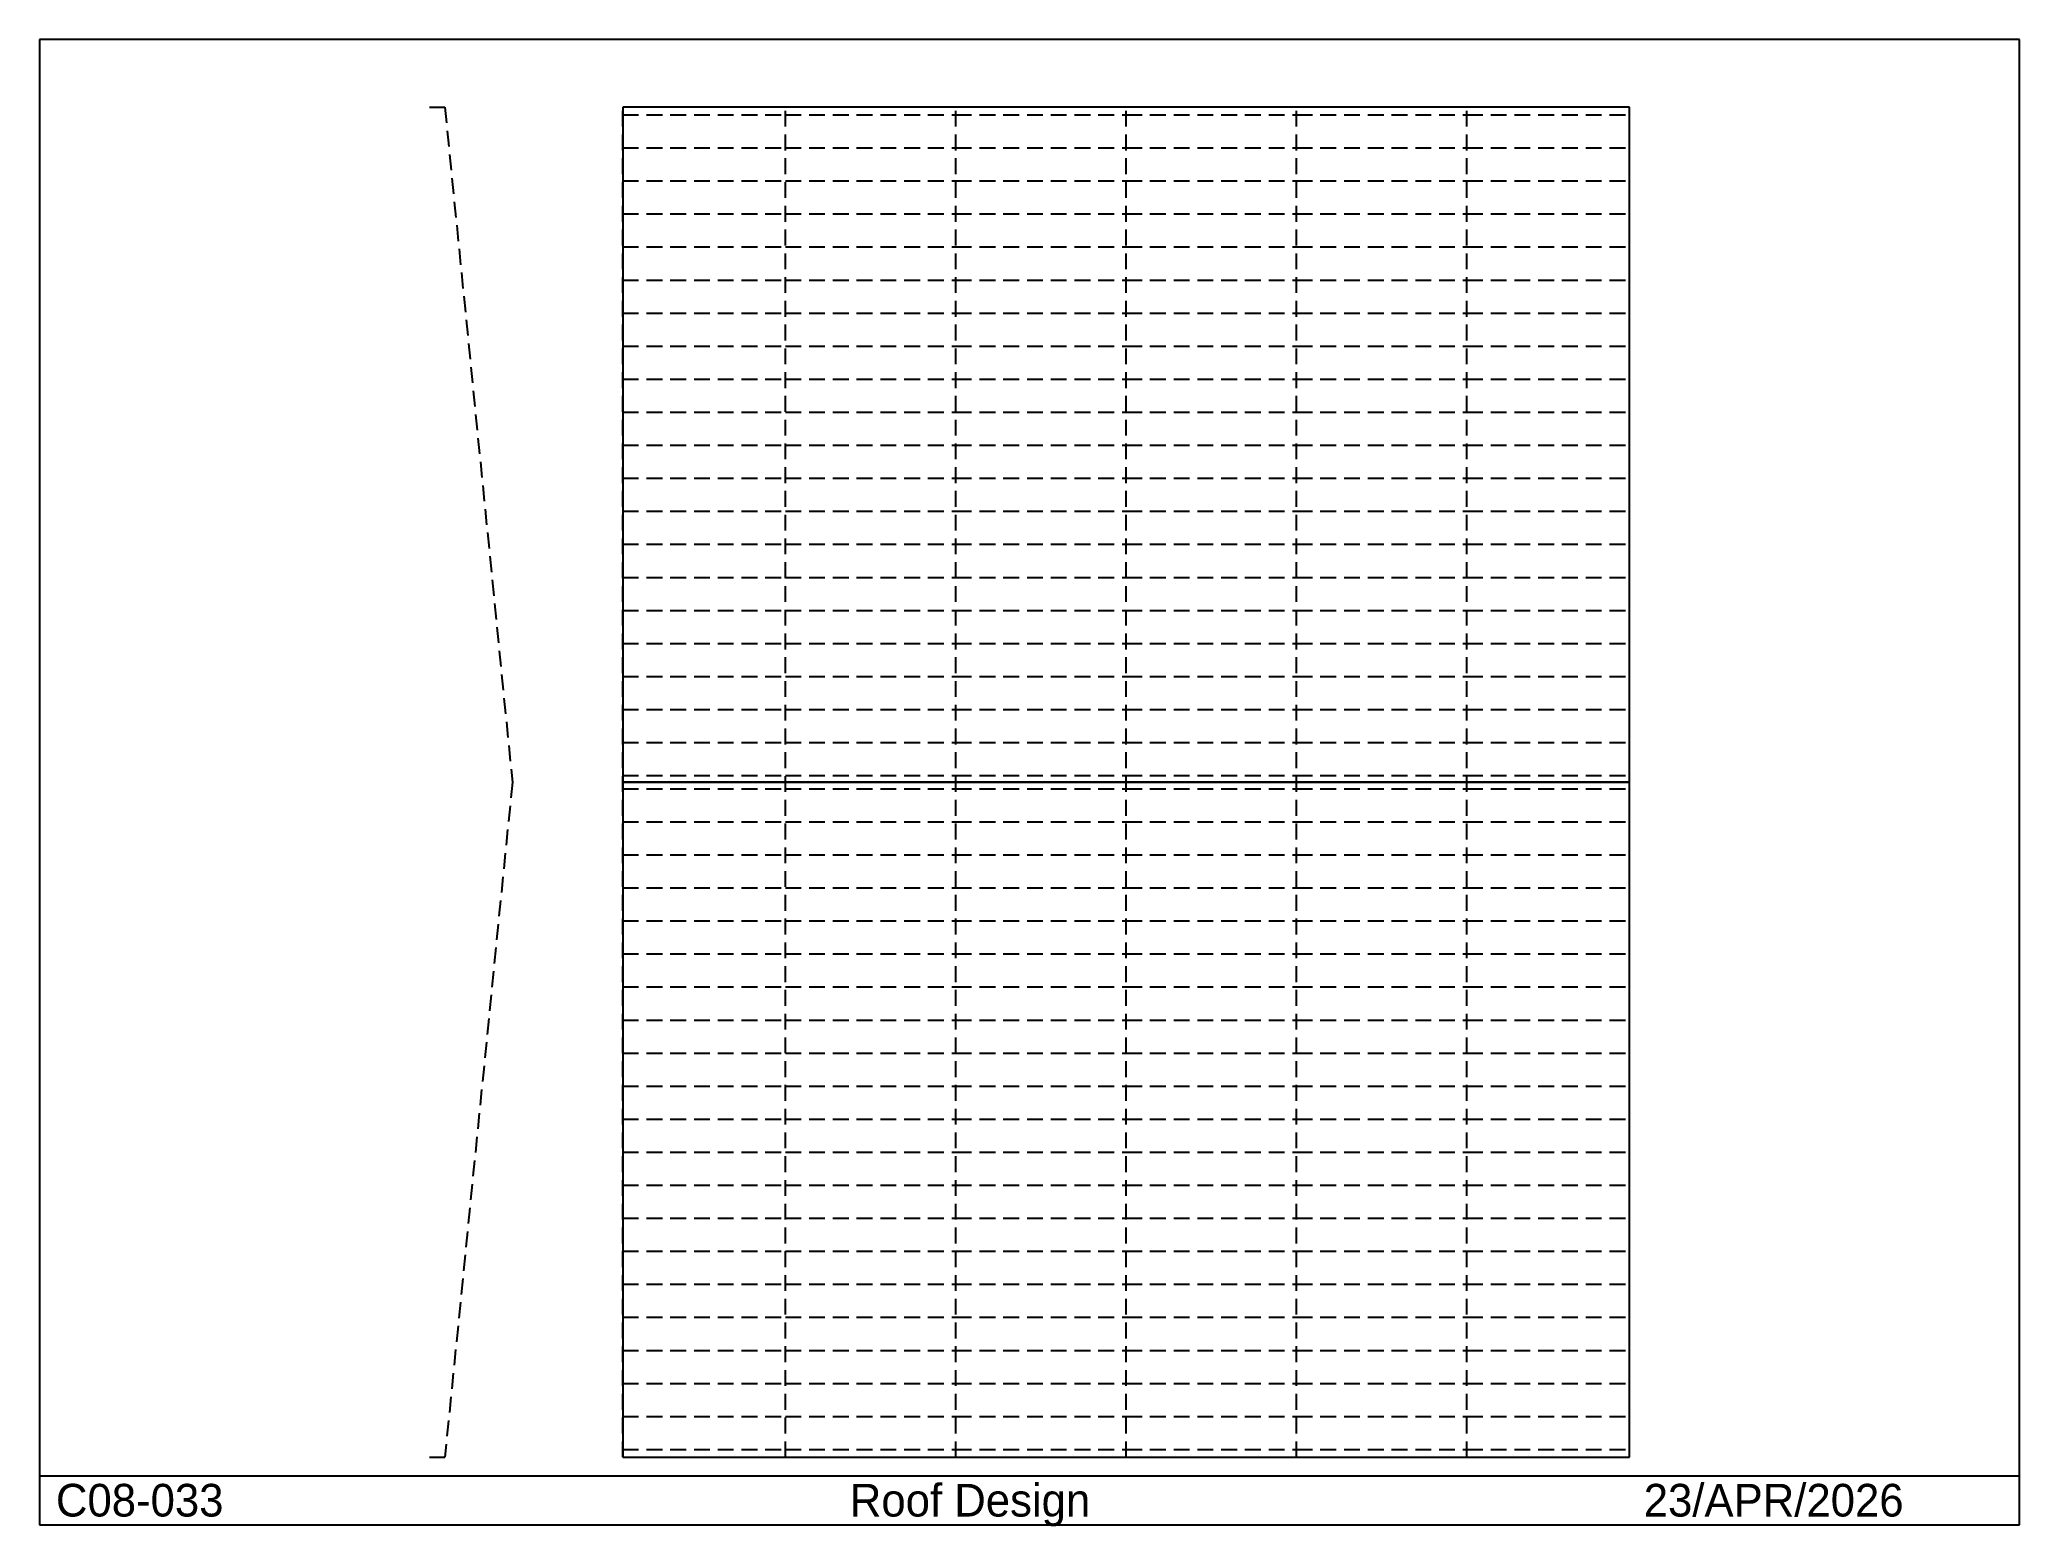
# Model space of a CAD drawing. Extents: x -2196 to 5260, y -261 to 5338.
import ezdxf

# ---------------------------------------------------------------- set-up
doc = ezdxf.new("R2010")
doc.units = 0
doc.linetypes.add('CONTIN', pattern=[0])
doc.linetypes.add('DASHED', pattern=[89.46, 59.64, -29.82])
doc.layers.get('0').update_dxf_attribs({"linetype": 'CONTIN'})
for name, color, linetype in [('20', 1, 'CONTIN'), ('22', 7, 'DASHED'), ('23', 7, 'DASHED')]:
    doc.layers.add(name, color=color, linetype=linetype)

msp = doc.modelspace()

# ---------------------------------------------------------------- linework, layer by layer
for p, q in [((5259.542, 5337.5), (-2196.014, 5337.5)), ((-2196.014, 5337.5), (-2196.014, -254.167)), ((5259.542, -254.167), (5259.542, 5337.5)), ((-2196.014, -69.642), (5259.542, -69.642)), ((-2196.014, -254.167), (5259.542, -254.167))]:
    msp.add_line(p, q)
at = {"layer": '20'}
for p, q in [((0, 5083.333), (0, 2541.667)), ((3791.667, 5083.333), (0, 5083.333)), ((3791.667, 2541.667), (3791.667, 5083.333)), ((0, 2541.667), (3791.667, 2541.667)), ((0, 2541.667), (0, 0)), ((3791.667, 2541.667), (0, 2541.667)), ((3791.667, 0), (3791.667, 2541.667)), ((0, 0), (3791.667, 0))]:
    msp.add_line(p, q, dxfattribs=at)
at = {"layer": '22'}
for p, q in [((-728.14, 5083.333), (-669.807, 5083.333)), ((-669.807, 5083.333), (-415.64, 2541.667)), ((0, 5054.136), (612.5, 5054.136)), ((612.5, 5054.136), (1254.167, 5054.136)), ((1254.167, 5054.136), (1895.833, 5054.136)), ((1895.833, 5054.136), (2537.5, 5054.136)), ((2537.5, 5054.136), (3179.167, 5054.136)), ((3179.167, 5054.136), (3791.667, 5054.136)), ((0, 4929.756), (612.5, 4929.756)), ((612.5, 4929.756), (1254.167, 4929.756)), ((1254.167, 4929.756), (1895.833, 4929.756)), ((1895.833, 4929.756), (2537.5, 4929.756)), ((2537.5, 4929.756), (3179.167, 4929.756)), ((3179.167, 4929.756), (3791.667, 4929.756)), ((0, 4805.377), (612.5, 4805.377)), ((612.5, 4805.377), (1254.167, 4805.377)), ((1254.167, 4805.377), (1895.833, 4805.377)), ((1895.833, 4805.377), (2537.5, 4805.377)), ((2537.5, 4805.377), (3179.167, 4805.377)), ((3179.167, 4805.377), (3791.667, 4805.377)), ((0, 4680.997), (612.5, 4680.997)), ((612.5, 4680.997), (1254.167, 4680.997)), ((1254.167, 4680.997), (1895.833, 4680.997)), ((1895.833, 4680.997), (2537.5, 4680.997)), ((2537.5, 4680.997), (3179.167, 4680.997)), ((3179.167, 4680.997), (3791.667, 4680.997)), ((0, 4556.617), (612.5, 4556.617)), ((612.5, 4556.617), (1254.167, 4556.617)), ((1254.167, 4556.617), (1895.833, 4556.617)), ((1895.833, 4556.617), (2537.5, 4556.617)), ((2537.5, 4556.617), (3179.167, 4556.617)), ((3179.167, 4556.617), (3791.667, 4556.617)), ((0, 4432.237), (612.5, 4432.237)), ((612.5, 4432.237), (1254.167, 4432.237)), ((1254.167, 4432.237), (1895.833, 4432.237)), ((1895.833, 4432.237), (2537.5, 4432.237)), ((2537.5, 4432.237), (3179.167, 4432.237)), ((3179.167, 4432.237), (3791.667, 4432.237)), ((0, 4307.858), (612.5, 4307.858)), ((612.5, 4307.858), (1254.167, 4307.858)), ((1254.167, 4307.858), (1895.833, 4307.858)), ((1895.833, 4307.858), (2537.5, 4307.858)), ((2537.5, 4307.858), (3179.167, 4307.858)), ((3179.167, 4307.858), (3791.667, 4307.858)), ((0, 4183.479), (612.5, 4183.479)), ((612.5, 4183.479), (1254.167, 4183.479)), ((1254.167, 4183.479), (1895.833, 4183.479)), ((1895.833, 4183.479), (2537.5, 4183.479)), ((2537.5, 4183.479), (3179.167, 4183.479)), ((3179.167, 4183.479), (3791.667, 4183.479)), ((0, 4059.099), (612.5, 4059.099)), ((612.5, 4059.099), (1254.167, 4059.099)), ((1254.167, 4059.099), (1895.833, 4059.099)), ((1895.833, 4059.099), (2537.5, 4059.099)), ((2537.5, 4059.099), (3179.167, 4059.099)), ((3179.167, 4059.099), (3791.667, 4059.099)), ((0, 3934.719), (612.5, 3934.719)), ((612.5, 3934.719), (1254.167, 3934.719)), ((1254.167, 3934.719), (1895.833, 3934.719)), ((1895.833, 3934.719), (2537.5, 3934.719)), ((2537.5, 3934.719), (3179.167, 3934.719)), ((3179.167, 3934.719), (3791.667, 3934.719)), ((0, 3810.339), (612.5, 3810.339)), ((612.5, 3810.339), (1254.167, 3810.339)), ((1254.167, 3810.339), (1895.833, 3810.339)), ((1895.833, 3810.339), (2537.5, 3810.339)), ((2537.5, 3810.339), (3179.167, 3810.339)), ((3179.167, 3810.339), (3791.667, 3810.339)), ((0, 3685.959), (612.5, 3685.959)), ((612.5, 3685.959), (1254.167, 3685.959)), ((1254.167, 3685.959), (1895.833, 3685.959)), ((1895.833, 3685.959), (2537.5, 3685.959)), ((2537.5, 3685.959), (3179.167, 3685.959)), ((3179.167, 3685.959), (3791.667, 3685.959)), ((0, 3561.58), (612.5, 3561.58)), ((612.5, 3561.58), (1254.167, 3561.58)), ((1254.167, 3561.58), (1895.833, 3561.58)), ((1895.833, 3561.58), (2537.5, 3561.58)), ((2537.5, 3561.58), (3179.167, 3561.58)), ((3179.167, 3561.58), (3791.667, 3561.58)), ((0, 3437.2), (612.5, 3437.2)), ((612.5, 3437.2), (1254.167, 3437.2)), ((1254.167, 3437.2), (1895.833, 3437.2)), ((1895.833, 3437.2), (2537.5, 3437.2)), ((2537.5, 3437.2), (3179.167, 3437.2)), ((3179.167, 3437.2), (3791.667, 3437.2)), ((0, 3312.821), (612.5, 3312.821)), ((612.5, 3312.821), (1254.167, 3312.821)), ((1254.167, 3312.821), (1895.833, 3312.821)), ((1895.833, 3312.821), (2537.5, 3312.821)), ((2537.5, 3312.821), (3179.167, 3312.821)), ((3179.167, 3312.821), (3791.667, 3312.821)), ((0, 3188.441), (612.5, 3188.441)), ((612.5, 3188.441), (1254.167, 3188.441)), ((1254.167, 3188.441), (1895.833, 3188.441)), ((1895.833, 3188.441), (2537.5, 3188.441)), ((2537.5, 3188.441), (3179.167, 3188.441)), ((3179.167, 3188.441), (3791.667, 3188.441)), ((0, 3064.062), (612.5, 3064.062)), ((612.5, 3064.062), (1254.167, 3064.062)), ((1254.167, 3064.062), (1895.833, 3064.062)), ((1895.833, 3064.062), (2537.5, 3064.062)), ((2537.5, 3064.062), (3179.167, 3064.062)), ((3179.167, 3064.062), (3791.667, 3064.062)), ((0, 2939.682), (612.5, 2939.682)), ((612.5, 2939.682), (1254.167, 2939.682)), ((1254.167, 2939.682), (1895.833, 2939.682)), ((1895.833, 2939.682), (2537.5, 2939.682)), ((2537.5, 2939.682), (3179.167, 2939.682)), ((3179.167, 2939.682), (3791.667, 2939.682)), ((0, 2815.302), (612.5, 2815.302)), ((612.5, 2815.302), (1254.167, 2815.302)), ((1254.167, 2815.302), (1895.833, 2815.302)), ((1895.833, 2815.302), (2537.5, 2815.302)), ((2537.5, 2815.302), (3179.167, 2815.302)), ((3179.167, 2815.302), (3791.667, 2815.302)), ((0, 2690.923), (612.5, 2690.923)), ((612.5, 2690.923), (1254.167, 2690.923)), ((1254.167, 2690.923), (1895.833, 2690.923)), ((1895.833, 2690.923), (2537.5, 2690.923)), ((2537.5, 2690.923), (3179.167, 2690.923)), ((3179.167, 2690.923), (3791.667, 2690.923)), ((-415.64, 2541.667), (-669.807, 0)), ((0, 2566.543), (612.5, 2566.543)), ((0, 2541.667), (3791.667, 2541.667)), ((612.5, 2566.543), (1254.167, 2566.543)), ((1254.167, 2566.543), (1895.833, 2566.543)), ((1895.833, 2566.543), (2537.5, 2566.543)), ((2537.5, 2566.543), (3179.167, 2566.543)), ((3179.167, 2566.543), (3791.667, 2566.543)), ((0, 2516.791), (612.5, 2516.791)), ((612.5, 2516.791), (1254.167, 2516.791)), ((1254.167, 2516.791), (1895.833, 2516.791)), ((1895.833, 2516.791), (2537.5, 2516.791)), ((2537.5, 2516.791), (3179.167, 2516.791)), ((3179.167, 2516.791), (3791.667, 2516.791)), ((0, 2392.411), (612.5, 2392.411)), ((612.5, 2392.411), (1254.167, 2392.411)), ((1254.167, 2392.411), (1895.833, 2392.411)), ((1895.833, 2392.411), (2537.5, 2392.411)), ((2537.5, 2392.411), (3179.167, 2392.411)), ((3179.167, 2392.411), (3791.667, 2392.411)), ((0, 2268.031), (612.5, 2268.031)), ((612.5, 2268.031), (1254.167, 2268.031)), ((1254.167, 2268.031), (1895.833, 2268.031)), ((1895.833, 2268.031), (2537.5, 2268.031)), ((2537.5, 2268.031), (3179.167, 2268.031)), ((3179.167, 2268.031), (3791.667, 2268.031)), ((0, 2143.651), (612.5, 2143.651)), ((612.5, 2143.651), (1254.167, 2143.651)), ((1254.167, 2143.651), (1895.833, 2143.651)), ((1895.833, 2143.651), (2537.5, 2143.651)), ((2537.5, 2143.651), (3179.167, 2143.651)), ((3179.167, 2143.651), (3791.667, 2143.651)), ((0, 2019.272), (612.5, 2019.272)), ((612.5, 2019.272), (1254.167, 2019.272)), ((1254.167, 2019.272), (1895.833, 2019.272)), ((1895.833, 2019.272), (2537.5, 2019.272)), ((2537.5, 2019.272), (3179.167, 2019.272)), ((3179.167, 2019.272), (3791.667, 2019.272)), ((0, 1894.892), (612.5, 1894.892)), ((612.5, 1894.892), (1254.167, 1894.892)), ((1254.167, 1894.892), (1895.833, 1894.892)), ((1895.833, 1894.892), (2537.5, 1894.892)), ((2537.5, 1894.892), (3179.167, 1894.892)), ((3179.167, 1894.892), (3791.667, 1894.892)), ((0, 1770.512), (612.5, 1770.512)), ((612.5, 1770.512), (1254.167, 1770.512)), ((1254.167, 1770.512), (1895.833, 1770.512)), ((1895.833, 1770.512), (2537.5, 1770.512)), ((2537.5, 1770.512), (3179.167, 1770.512)), ((3179.167, 1770.512), (3791.667, 1770.512)), ((0, 1646.133), (612.5, 1646.133)), ((612.5, 1646.133), (1254.167, 1646.133)), ((1254.167, 1646.133), (1895.833, 1646.133)), ((1895.833, 1646.133), (2537.5, 1646.133)), ((2537.5, 1646.133), (3179.167, 1646.133)), ((3179.167, 1646.133), (3791.667, 1646.133)), ((0, 1521.753), (612.5, 1521.753)), ((612.5, 1521.753), (1254.167, 1521.753)), ((1254.167, 1521.753), (1895.833, 1521.753)), ((1895.833, 1521.753), (2537.5, 1521.753)), ((2537.5, 1521.753), (3179.167, 1521.753)), ((3179.167, 1521.753), (3791.667, 1521.753)), ((0, 1397.373), (612.5, 1397.373)), ((612.5, 1397.373), (1254.167, 1397.373)), ((1254.167, 1397.373), (1895.833, 1397.373)), ((1895.833, 1397.373), (2537.5, 1397.373)), ((2537.5, 1397.373), (3179.167, 1397.373)), ((3179.167, 1397.373), (3791.667, 1397.373)), ((0, 1272.994), (612.5, 1272.994)), ((612.5, 1272.994), (1254.167, 1272.994)), ((1254.167, 1272.994), (1895.833, 1272.994)), ((1895.833, 1272.994), (2537.5, 1272.994)), ((2537.5, 1272.994), (3179.167, 1272.994)), ((3179.167, 1272.994), (3791.667, 1272.994)), ((0, 1148.614), (612.5, 1148.614)), ((612.5, 1148.614), (1254.167, 1148.614)), ((1254.167, 1148.614), (1895.833, 1148.614)), ((1895.833, 1148.614), (2537.5, 1148.614)), ((2537.5, 1148.614), (3179.167, 1148.614)), ((3179.167, 1148.614), (3791.667, 1148.614)), ((0, 1024.234), (612.5, 1024.234)), ((612.5, 1024.234), (1254.167, 1024.234)), ((1254.167, 1024.234), (1895.833, 1024.234)), ((1895.833, 1024.234), (2537.5, 1024.234)), ((2537.5, 1024.234), (3179.167, 1024.234)), ((3179.167, 1024.234), (3791.667, 1024.234)), ((0, 899.855), (612.5, 899.855)), ((612.5, 899.855), (1254.167, 899.855)), ((1254.167, 899.855), (1895.833, 899.855)), ((1895.833, 899.855), (2537.5, 899.855)), ((2537.5, 899.855), (3179.167, 899.855)), ((3179.167, 899.855), (3791.667, 899.855)), ((0, 775.475), (612.5, 775.475)), ((612.5, 775.475), (1254.167, 775.475)), ((1254.167, 775.475), (1895.833, 775.475)), ((1895.833, 775.475), (2537.5, 775.475)), ((2537.5, 775.475), (3179.167, 775.475)), ((3179.167, 775.475), (3791.667, 775.475)), ((0, 651.096), (612.5, 651.096)), ((612.5, 651.096), (1254.167, 651.096)), ((1254.167, 651.096), (1895.833, 651.096)), ((1895.833, 651.096), (2537.5, 651.096)), ((2537.5, 651.096), (3179.167, 651.096)), ((3179.167, 651.096), (3791.667, 651.096)), ((0, 526.716), (612.5, 526.716)), ((612.5, 526.716), (1254.167, 526.716)), ((1254.167, 526.716), (1895.833, 526.716)), ((1895.833, 526.716), (2537.5, 526.716)), ((2537.5, 526.716), (3179.167, 526.716)), ((3179.167, 526.716), (3791.667, 526.716)), ((0, 402.336), (612.5, 402.336)), ((612.5, 402.336), (1254.167, 402.336)), ((1254.167, 402.336), (1895.833, 402.336)), ((1895.833, 402.336), (2537.5, 402.336)), ((2537.5, 402.336), (3179.167, 402.336)), ((3179.167, 402.336), (3791.667, 402.336)), ((0, 277.957), (612.5, 277.957)), ((612.5, 277.957), (1254.167, 277.957)), ((1254.167, 277.957), (1895.833, 277.957)), ((1895.833, 277.957), (2537.5, 277.957)), ((2537.5, 277.957), (3179.167, 277.957)), ((3179.167, 277.957), (3791.667, 277.957)), ((0, 153.577), (612.5, 153.577)), ((612.5, 153.577), (1254.167, 153.577)), ((1254.167, 153.577), (1895.833, 153.577)), ((1895.833, 153.577), (2537.5, 153.577)), ((2537.5, 153.577), (3179.167, 153.577)), ((3179.167, 153.577), (3791.667, 153.577)), ((-728.14, 0), (-669.807, 0)), ((0, 29.198), (612.5, 29.198)), ((612.5, 29.198), (1254.167, 29.198)), ((1254.167, 29.198), (1895.833, 29.198)), ((1895.833, 29.198), (2537.5, 29.198)), ((2537.5, 29.198), (3179.167, 29.198)), ((3179.167, 29.198), (3791.667, 29.198))]:
    msp.add_line(p, q, dxfattribs=at)
at = {"layer": '23'}
for p, q in [((0, 0), (0, 5083.333)), ((612.5, 0), (612.5, 5083.333)), ((1254.167, 0), (1254.167, 5083.333)), ((1895.833, 0), (1895.833, 5083.333)), ((2537.5, 0), (2537.5, 5083.333)), ((3179.167, 0), (3179.167, 5083.333)), ((3791.667, 0), (3791.667, 5083.333))]:
    msp.add_line(p, q, dxfattribs=at)

# ---------------------------------------------------------------- texts
for s, p in [('C08-033', (-2134.506, -223.412)), ('Roof Design', (855.172, -223.412)), ('23/APR/2026', (3844.85, -223.412))]:
    msp.add_text(s, height=123.017).set_placement(p)
at = {"layer": '20'}
for p in [(1885.673, 3807.42), (1885.673, 1265.753)]:
    msp.add_text(' 1', height=10.16, dxfattribs=at).set_placement(p)

doc.saveas('drawing.dxf')
